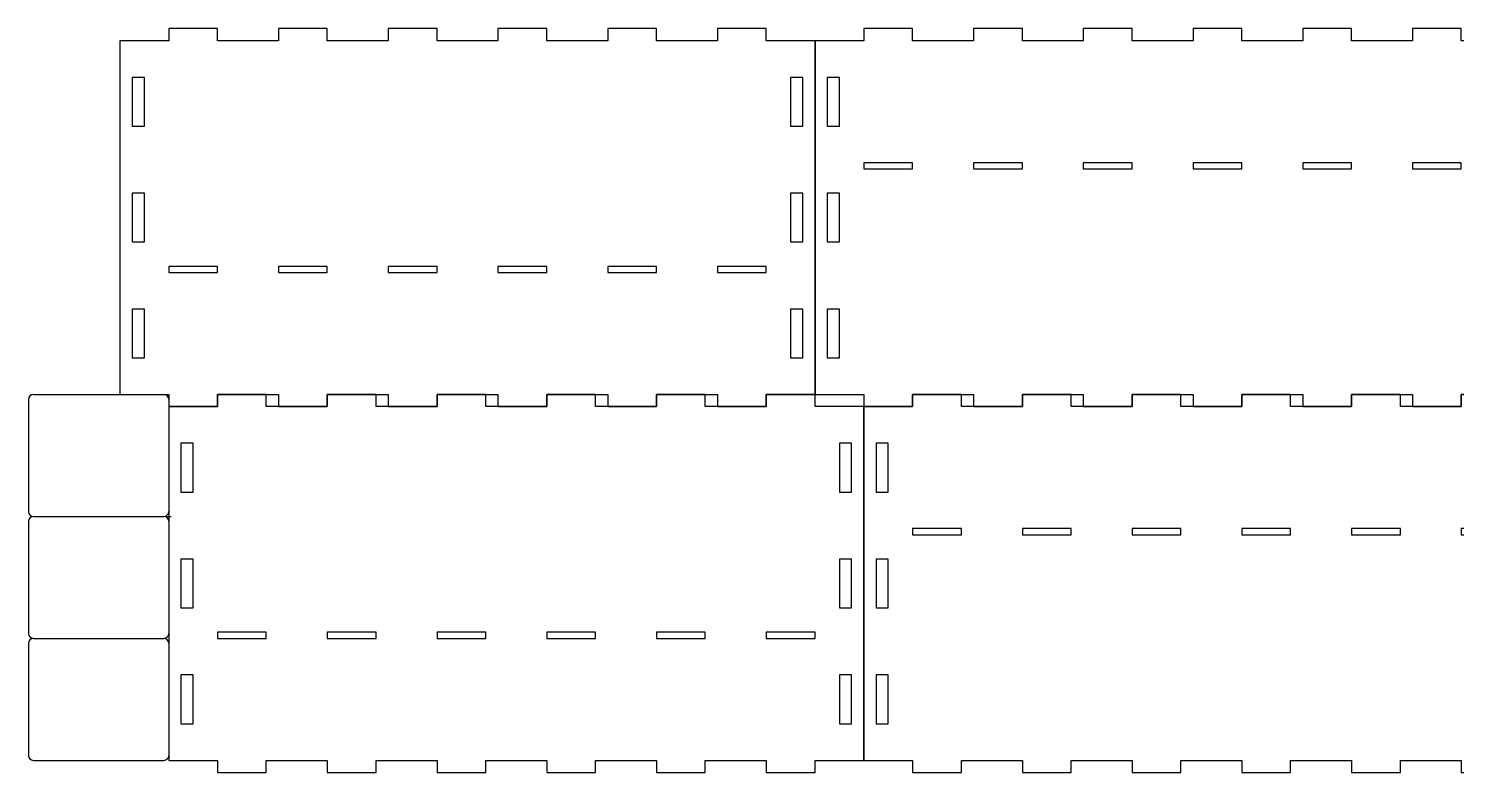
# Model space of a CAD drawing. Header units: millimetres. Extents: x 0 to 1201, y 0 to 800.
# Drawn here: x 2 to 588, y 498 to 800 of the extents above; entities that cross this region are included whole.
import ezdxf

# ---------------------------------------------------------------- set-up
doc = ezdxf.new("R2010")
doc.units = ezdxf.units.MM
doc.layers.add('SLD-0', color=179, linetype='Continuous')

# ---------------------------------------------------------------- blocks, each defined once
blk = doc.blocks.new('4- Side')
at = {"color": 179, "linetype": 'Continuous', "lineweight": 25}
for p, q in [((20, 155), (20, 150)), ((40, 155), (20, 155)), ((40, 150), (40, 155)), ((65, 155), (65, 150)), ((85, 155), (65, 155)), ((85, 150), (85, 155)), ((110, 155), (110, 150)), ((130, 155), (110, 155)), ((130, 150), (130, 155)), ((155, 155), (155, 150)), ((175, 155), (155, 155)), ((175, 150), (175, 155)), ((200, 155), (200, 150)), ((220, 155), (200, 155)), ((220, 150), (220, 155)), ((245, 155), (245, 150)), ((265, 155), (245, 155)), ((265, 150), (265, 155)), ((0, 150), (0, 5)), ((20, 150), (0, 150)), ((65, 150), (40, 150)), ((110, 150), (85, 150)), ((155, 150), (130, 150)), ((200, 150), (175, 150)), ((245, 150), (220, 150)), ((285, 150), (265, 150)), ((285, 5), (285, 150)), ((10, 135), (5, 135)), ((5, 135), (5, 115)), ((10, 115), (10, 135)), ((280, 135), (275, 135)), ((275, 135), (275, 115)), ((280, 115), (280, 135)), ((5, 115), (10, 115)), ((275, 115), (280, 115)), ((10, 87.5), (5, 87.5)), ((5, 87.5), (5, 67.5)), ((10, 67.5), (10, 87.5)), ((275, 87.5), (275, 67.5)), ((280, 87.5), (275, 87.5)), ((280, 67.5), (280, 87.5)), ((5, 67.5), (10, 67.5)), ((275, 67.5), (280, 67.5)), ((20, 57.5), (20, 55)), ((40, 57.5), (20, 57.5)), ((20, 55), (40, 55)), ((40, 55), (40, 57.5)), ((65, 57.5), (65, 55)), ((85, 57.5), (65, 57.5)), ((65, 55), (85, 55)), ((85, 55), (85, 57.5)), ((110, 57.5), (110, 55)), ((130, 57.5), (110, 57.5)), ((110, 55), (130, 55)), ((130, 55), (130, 57.5)), ((155, 57.5), (155, 55)), ((175, 57.5), (155, 57.5)), ((155, 55), (175, 55)), ((175, 55), (175, 57.5)), ((200, 57.5), (200, 55)), ((220, 57.5), (200, 57.5)), ((200, 55), (220, 55)), ((220, 55), (220, 57.5)), ((265, 57.5), (245, 57.5)), ((245, 57.5), (245, 55)), ((245, 55), (265, 55)), ((265, 55), (265, 57.5)), ((10, 40), (5, 40)), ((5, 40), (5, 20)), ((10, 20), (10, 40)), ((275, 40), (275, 20)), ((280, 40), (275, 40)), ((280, 20), (280, 40)), ((5, 20), (10, 20)), ((275, 20), (280, 20)), ((0, 5), (20, 5)), ((20, 5), (20, 0)), ((20, 0), (40, 0)), ((40, 5), (65, 5)), ((40, 0), (40, 5)), ((65, 5), (65, 0)), ((65, 0), (85, 0)), ((85, 5), (110, 5)), ((85, 0), (85, 5)), ((110, 5), (110, 0)), ((110, 0), (130, 0)), ((130, 5), (155, 5)), ((130, 0), (130, 5)), ((155, 5), (155, 0)), ((155, 0), (175, 0)), ((175, 5), (200, 5)), ((175, 0), (175, 5)), ((200, 5), (200, 0)), ((200, 0), (220, 0)), ((220, 5), (245, 5)), ((220, 0), (220, 5)), ((245, 5), (245, 0)), ((245, 0), (265, 0)), ((265, 5), (285, 5)), ((265, 0), (265, 5))]:
    blk.add_line(p, q, dxfattribs=at)

msp = doc.modelspace()

# ---------------------------------------------------------------- linework, layer by layer
at = {"layer": 'SLD-0'}
for p, q in [((4.228, 650.387), (57.702, 650.387)), ((2.228, 648.387), (2.228, 602.387)), ((59.702, 648.387), (59.702, 602.387)), ((2.228, 598.387), (2.228, 552.387)), ((4.228, 600.387), (57.702, 600.387)), ((4.228, 600.387), (57.702, 600.387)), ((58.702, 600.387), (60.702, 600.387)), ((59.702, 601.387), (59.702, 599.387)), ((59.702, 598.387), (59.702, 552.387)), ((4.228, 550.387), (57.702, 550.387)), ((4.228, 550.387), (57.702, 550.387)), ((2.228, 548.387), (2.228, 502.387)), ((59.702, 548.387), (59.702, 502.387)), ((4.228, 500.387), (57.702, 500.387))]:
    msp.add_line(p, q, dxfattribs=at)
for centre, start, end in [((4.228, 648.387), 90, 180), ((57.702, 648.387), 0, 90), ((4.228, 602.387), 180, 270), ((4.228, 598.387), 90, 180), ((57.702, 602.387), 270, 0), ((57.702, 598.387), 0, 90), ((4.228, 552.387), 180, 270), ((4.228, 548.387), 90, 180), ((57.702, 552.387), 270, 0), ((57.702, 548.387), 0, 90), ((4.228, 502.387), 180, 270), ((57.702, 502.387), 270, 0)]:
    msp.add_arc(centre, 2, start, end, dxfattribs=at)

# ---------------------------------------------------------------- block references
at = {"color": 7, "linetype": 'Continuous'}
for p in [(39.702, 645.387), (59.702, 495.387)]:
    msp.add_blockref('4- Side', p, dxfattribs=at)
at = {"color": 7, "linetype": 'Continuous', "rotation": 180}
for p in [(609.702, 800.387), (629.702, 650.387)]:
    msp.add_blockref('4- Side', p, dxfattribs=at)

doc.saveas('drawing.dxf')
